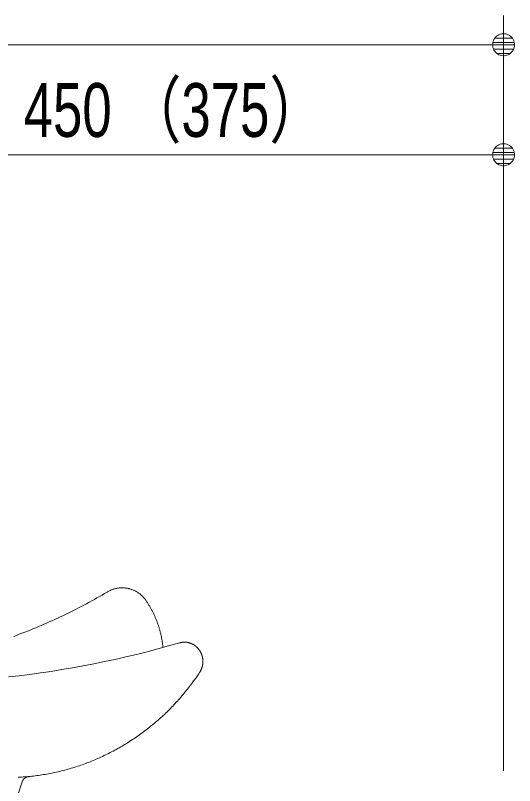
# Model space of a CAD drawing. Units: millimetres, scale not verified. Extents: x -6062 to 6062, y -3045 to 3045.
# Drawn here: x -1950 to -1610, y -1370 to -845 of the extents above; entities that cross this region are included whole.
import ezdxf
from ezdxf.enums import TextEntityAlignment as Align

# ---------------------------------------------------------------- set-up
doc = ezdxf.new("R2010")
doc.units = ezdxf.units.MM
doc.header["$LTSCALE"] = 20
for name, color, linetype, lineweight in [('0-3_0', 7, 'Continuous', 9), ('0-4_2寸法-1', 7, 'Continuous', 9), ('0-6_5ボウル・キャビネット', 7, 'Continuous', 9)]:
    doc.layers.add(name, color=color, linetype=linetype, lineweight=lineweight)
doc.styles.add('ＭＳ Ｐゴシック', font='')
doc.styles.get('ＭＳ Ｐゴシック').set_extended_font_data('MS PGothic')

# ---------------------------------------------------------------- blocks, each defined once
blk = doc.blocks.new('_Dot')
at = {"layer": '0-3_0'}
for p, q in [((-10, 0), (-20, 0)), ((9.78, 2), (-9.78, 2)), ((7.99, 6), (-7.99, 6)), ((9.16, -3.98), (-9.16, -3.98)), ((6, -7.98), (-6, -7.98))]:
    blk.add_line(p, q, dxfattribs=at)
for points in [[(10, 0), (9.92, 1.25), (9.69, 2.49), (9.3, 3.68), (8.76, 4.82), (8.09, 5.88), (7.29, 6.85), (6.37, 7.71), (5.36, 8.44), (4.26, 9.05), (3.09, 9.51), (1.87, 9.82), (0.63, 9.98), (-0.63, 9.98), (-1.87, 9.82), (-3.09, 9.51), (-4.26, 9.05), (-5.36, 8.44), (-6.37, 7.71), (-7.29, 6.85), (-8.09, 5.88), (-8.76, 4.82), (-9.3, 3.68), (-9.69, 2.49), (-9.92, 1.25), (-10, 0), (0, 0)], [(-10, 0), (-9.92, -1.25), (-9.69, -2.49), (-9.3, -3.68), (-8.76, -4.82), (-8.09, -5.88), (-7.29, -6.85), (-6.37, -7.71), (-5.36, -8.44), (-4.26, -9.05), (-3.09, -9.51), (-1.87, -9.82), (-0.63, -9.98), (0.63, -9.98), (1.87, -9.82), (3.09, -9.51), (4.26, -9.05), (5.36, -8.44), (6.37, -7.71), (7.29, -6.85), (8.09, -5.88), (8.76, -4.82), (9.3, -3.68), (9.69, -2.49), (9.92, -1.25), (10, 0), (0, 0)]]:
    blk.add_lwpolyline(points, close=True, dxfattribs=at)
blk = doc.blocks.new('グループ-23')
at = {"layer": '0-6_5ボウル・キャビネット'}
for points in [[(-1896.6, -24715.6), (-1905.6, -24718), (-1914.6, -24720.6), (-1923.5, -24723.4), (-1932.3, -24726.5), (-1941, -24729.7), (-1949.7, -24733.2), (-1958.3, -24736.8), (-1966.8, -24740.7), (-1975.3, -24744.8), (-1983.6, -24749.1), (-1991.8, -24753.5), (-2000, -24758.2), (-2004.9, -24761.1), (-2039.8, -24781.6), (-2074.8, -24801.9), (-2110, -24822), (-2145.2, -24842), (-2180.5, -24861.7), (-2216, -24881.3), (-2251.5, -24900.7), (-2287.1, -24919.9), (-2322.8, -24938.9), (-2358.6, -24957.7), (-2394.5, -24976.3), (-2430.5, -24994.8), (-2466.5, -25013), (-2502.7, -25031.1), (-2538.9, -25048.9), (-2575.2, -25066.6), (-2611.6, -25084.1), (-2648.1, -25101.4), (-2684.7, -25118.5), (-2721.4, -25135.4), (-2758.1, -25152.1), (-2794.9, -25168.6), (-2831.8, -25184.9), (-2868.8, -25201.1), (-2905.9, -25217), (-2943, -25232.7)], [(-1554.3, -24792.4), (-1561.7, -24786.5), (-1569.2, -24780.8), (-1576.9, -24775.3), (-1584.6, -24770), (-1592.5, -24764.9), (-1600.5, -24759.9), (-1608.6, -24755.2), (-1616.8, -24750.6), (-1625.1, -24746.3), (-1633.5, -24742.1), (-1642, -24738.2), (-1650.6, -24734.5), (-1659.2, -24730.9), (-1667.9, -24727.6), (-1676.7, -24724.5), (-1685.6, -24721.6), (-1694.5, -24718.9), (-1703.5, -24716.4), (-1712.5, -24714.2), (-1721.6, -24712.1), (-1730.7, -24710.3), (-1739.9, -24708.7), (-1749.1, -24707.3), (-1758.3, -24706.2), (-1767.6, -24705.3), (-1776.8, -24704.5), (-1786.1, -24704.1), (-1795.4, -24703.8), (-1804.7, -24703.8), (-1813.9, -24703.9), (-1823.2, -24704.3), (-1832.5, -24705), (-1841.7, -24705.8), (-1851, -24706.9), (-1860.2, -24708.2), (-1869.3, -24709.7), (-1878.5, -24711.5), (-1887.6, -24713.4), (-1896.6, -24715.6)], [(-1344.9, -25118.1), (-1349, -25108.4), (-1353.2, -25098.7), (-1357.5, -25089), (-1361.8, -25079.4), (-1366.2, -25069.8), (-1370.7, -25060.3), (-1375.3, -25050.7), (-1379.9, -25041.3), (-1384.6, -25031.8), (-1389.4, -25022.4), (-1394.2, -25013.1), (-1399.1, -25003.8), (-1404.1, -24994.5), (-1409.1, -24985.2), (-1414.3, -24976.1), (-1419.5, -24966.9), (-1424.7, -24957.8), (-1430, -24948.7), (-1435.4, -24939.7), (-1440.9, -24930.7), (-1446.4, -24921.8), (-1452, -24912.9), (-1457.7, -24904.1), (-1463.5, -24895.3), (-1469.3, -24886.6), (-1471.4, -24883.4), (-1476.8, -24875.5), (-1482.4, -24867.8), (-1488.1, -24860.2), (-1494.1, -24852.7), (-1500.1, -24845.4), (-1506.4, -24838.2), (-1512.8, -24831.1), (-1519.3, -24824.3), (-1526, -24817.6), (-1532.9, -24811), (-1539.9, -24804.6), (-1547, -24798.4), (-1554.3, -24792.4)], [(-1244.4, -25517.7), (-1245.5, -25507.1), (-1246.7, -25496.6), (-1247.9, -25486), (-1249.2, -25475.5), (-1250.6, -25464.9), (-1252.1, -25454.4), (-1253.7, -25443.9), (-1255.3, -25433.4), (-1257, -25422.9), (-1258.8, -25412.4), (-1260.7, -25402), (-1262.6, -25391.5), (-1264.7, -25381.1), (-1266.8, -25370.7), (-1269, -25360.3), (-1271.3, -25350), (-1273.6, -25339.6), (-1276, -25329.3), (-1278.5, -25319), (-1281.1, -25308.7), (-1283.8, -25298.4), (-1286.5, -25288.2), (-1289.4, -25278), (-1292.3, -25267.8), (-1295.2, -25257.6), (-1298.3, -25247.4), (-1301.4, -25237.3), (-1304.6, -25227.2), (-1307.9, -25217.2), (-1311.3, -25207.1), (-1314.7, -25197.1), (-1318.2, -25187.1), (-1321.8, -25177.2), (-1325.5, -25167.3), (-1329.2, -25157.4), (-1333, -25147.5), (-1336.9, -25137.7), (-1340.9, -25127.9), (-1344.9, -25118.1)], [(-2943, -25232.7), (-2980.2, -25248.3), (-3017.5, -25263.6), (-3054.8, -25278.8), (-3092.3, -25293.7), (-3129.8, -25308.5), (-3167.3, -25323), (-3205, -25337.4), (-3242.7, -25351.5), (-3280.5, -25365.5)], [(-1020.7, -25454.8), (-1167.2, -25496.3), (-1313.5, -25536.2), (-1459.8, -25574.4), (-1605.9, -25610.9), (-1751.9, -25645.8), (-1897.7, -25678.9), (-2043.4, -25710.4), (-2189, -25740.2), (-2334.5, -25768.3), (-2479.9, -25794.7), (-2625.1, -25819.5), (-2770.2, -25842.5), (-2915.2, -25863.9), (-3060, -25883.6), (-3204.8, -25901.6), (-3349.4, -25918)], [(-995.3, -25448.7), (-997.2, -25449.1), (-999.1, -25449.4), (-1001, -25449.8), (-1002.9, -25450.2), (-1004.8, -25450.6), (-1006.7, -25451.1), (-1008.6, -25451.5), (-1010.5, -25452), (-1012.4, -25452.5), (-1014.3, -25453), (-1016.2, -25453.5), (-1018.1, -25454), (-1020, -25454.5)], [(-920.9, -25446.9), (-922.8, -25446.7), (-924.7, -25446.4), (-926.6, -25446.2), (-928.5, -25446), (-930.4, -25445.8), (-932.3, -25445.7), (-934.3, -25445.5), (-936.2, -25445.4), (-938.1, -25445.2), (-940, -25445.1), (-941.9, -25445), (-943.8, -25445), (-945.7, -25444.9), (-947.6, -25444.9), (-949.6, -25444.8), (-951.5, -25444.8), (-953.4, -25444.8), (-955.3, -25444.8), (-957.2, -25444.9), (-959.1, -25444.9), (-961, -25445), (-962.9, -25445), (-964.8, -25445.1), (-966.7, -25445.2), (-968.6, -25445.4), (-970.5, -25445.5), (-972.5, -25445.7), (-974.4, -25445.8), (-976.3, -25446), (-978.2, -25446.2), (-980.1, -25446.4), (-982, -25446.7), (-983.9, -25446.9), (-985.8, -25447.2), (-987.7, -25447.4), (-989.6, -25447.7), (-991.5, -25448), (-993.4, -25448.4), (-995.3, -25448.7)], [(-848.4, -25468.1), (-850.1, -25467.3), (-851.9, -25466.5), (-853.6, -25465.7), (-855.4, -25464.9), (-857.2, -25464.2), (-859, -25463.4), (-860.7, -25462.7), (-862.5, -25462), (-864.3, -25461.3), (-866.1, -25460.6), (-867.9, -25459.9), (-869.8, -25459.3), (-871.6, -25458.6), (-873.4, -25458), (-875.3, -25457.4), (-877.1, -25456.8), (-879, -25456.2), (-880.8, -25455.6), (-882.7, -25455.1), (-884.5, -25454.5), (-886.4, -25454), (-888.3, -25453.5), (-890.2, -25453), (-892.1, -25452.5), (-894, -25452), (-895.9, -25451.6), (-897.8, -25451.1), (-899.8, -25450.7), (-901.7, -25450.3), (-903.6, -25449.9), (-905.5, -25449.5), (-907.4, -25449.1), (-909.4, -25448.7), (-911.3, -25448.4), (-913.2, -25448.1), (-915.1, -25447.8), (-917, -25447.5), (-918.9, -25447.2), (-920.9, -25446.9)], [(-785.5, -25510.4), (-787, -25509.1), (-788.5, -25507.7), (-790, -25506.4), (-791.5, -25505.1), (-793, -25503.8), (-794.5, -25502.5), (-796, -25501.3), (-797.6, -25500), (-799.1, -25498.8), (-800.7, -25497.6), (-802.2, -25496.3), (-803.8, -25495.1), (-805.3, -25494), (-806.9, -25492.8), (-808.5, -25491.6), (-810.1, -25490.5), (-811.7, -25489.4), (-813.3, -25488.3), (-814.9, -25487.2), (-816.5, -25486.1), (-818.1, -25485), (-819.7, -25483.9), (-821.4, -25482.9), (-823, -25481.9), (-824.6, -25480.9), (-826.3, -25479.9), (-828, -25478.9), (-829.6, -25477.9), (-831.3, -25476.9), (-833, -25476), (-834.7, -25475), (-836.4, -25474.1), (-838.1, -25473.2), (-839.8, -25472.3), (-841.5, -25471.5), (-843.2, -25470.6), (-844.9, -25469.7), (-846.6, -25468.9), (-848.4, -25468.1)], [(-737.3, -25569.7), (-738.3, -25568.1), (-739.4, -25566.4), (-740.4, -25564.7), (-741.4, -25563), (-742.5, -25561.4), (-743.5, -25559.7), (-744.6, -25558.1), (-745.7, -25556.5), (-746.8, -25554.8), (-747.9, -25553.2), (-749.1, -25551.6), (-750.2, -25550), (-751.3, -25548.4), (-752.5, -25546.9), (-753.7, -25545.3), (-754.9, -25543.7), (-756.1, -25542.2), (-757.3, -25540.7), (-758.5, -25539.1), (-759.7, -25537.6), (-761, -25536.1), (-762.2, -25534.6), (-763.5, -25533.1), (-764.8, -25531.6), (-766.1, -25530.1), (-767.4, -25528.7), (-768.7, -25527.2), (-770.1, -25525.8), (-771.4, -25524.3), (-772.8, -25522.9), (-774.1, -25521.5), (-775.5, -25520.1), (-776.9, -25518.6), (-778.3, -25517.3), (-779.7, -25515.9), (-781.2, -25514.5), (-782.6, -25513.1), (-784, -25511.8), (-785.5, -25510.4)], [(-707.9, -25641.8), (-708.4, -25639.9), (-708.9, -25638), (-709.4, -25636), (-710, -25634.1), (-710.5, -25632.2), (-711.1, -25630.3), (-711.7, -25628.3), (-712.3, -25626.4), (-712.9, -25624.5), (-713.5, -25622.6), (-714.1, -25620.7), (-714.8, -25618.8), (-715.5, -25616.9), (-716.1, -25614.9), (-716.8, -25613), (-717.6, -25611.1), (-718.3, -25609.2), (-719, -25607.4), (-719.8, -25605.5), (-720.5, -25603.6), (-721.3, -25601.7), (-722.1, -25599.9), (-722.9, -25598), (-723.7, -25596.2), (-724.5, -25594.4), (-725.4, -25592.6), (-726.2, -25590.7), (-727.1, -25588.9), (-727.9, -25587.2), (-728.8, -25585.4), (-729.7, -25583.6), (-730.6, -25581.8), (-731.6, -25580.1), (-732.5, -25578.3), (-733.4, -25576.6), (-734.4, -25574.9), (-735.4, -25573.2), (-736.3, -25571.4), (-737.3, -25569.7)], [(-714.7, -25795.6), (-714.1, -25793.7), (-713.5, -25791.8), (-712.9, -25789.9), (-712.3, -25788), (-711.7, -25786.1), (-711.1, -25784.2), (-710.6, -25782.3), (-710, -25780.4), (-709.5, -25778.5), (-709, -25776.6), (-708.5, -25774.7), (-708, -25772.7), (-707.5, -25770.8), (-707.1, -25768.9), (-706.7, -25766.9), (-706.2, -25765), (-705.8, -25763), (-705.4, -25761), (-705, -25759.1), (-704.7, -25757.1), (-704.3, -25755.1), (-704, -25753.1), (-703.6, -25751.1), (-703.3, -25749.1), (-703, -25747.1), (-702.7, -25745.1), (-702.4, -25743.1), (-702.2, -25741.1), (-701.9, -25739.1), (-701.7, -25737.1), (-701.5, -25735), (-701.3, -25733), (-701.1, -25731), (-700.9, -25728.9), (-700.8, -25726.9), (-700.6, -25724.9), (-700.5, -25722.9), (-700.4, -25720.9), (-700.3, -25718.8)], [(-700.3, -25718.8), (-700.2, -25716.8), (-700.1, -25714.8), (-700.1, -25712.8), (-700, -25710.8), (-700, -25708.8), (-700, -25706.8), (-700, -25704.8), (-700, -25702.8), (-700.1, -25700.8), (-700.1, -25698.8), (-700.2, -25696.8), (-700.2, -25694.8), (-700.3, -25692.8), (-700.4, -25690.9), (-700.6, -25688.9), (-700.7, -25686.9), (-700.9, -25684.9), (-701, -25682.9), (-701.2, -25681), (-701.4, -25679), (-701.6, -25677), (-701.8, -25675), (-702.1, -25673.1), (-702.3, -25671.1), (-702.6, -25669.1), (-702.9, -25667.2), (-703.2, -25665.2), (-703.5, -25663.3), (-703.8, -25661.3), (-704.2, -25659.3), (-704.5, -25657.4), (-704.9, -25655.4), (-705.3, -25653.5), (-705.7, -25651.5), (-706.1, -25649.6), (-706.5, -25647.7), (-707, -25645.7), (-707.5, -25643.8), (-707.9, -25641.8)], [(-812.3, -25954.2), (-798.5, -25934.8), (-784.9, -25915.3), (-771.4, -25895.6), (-758, -25875.8), (-744.7, -25855.9), (-743.5, -25854.3), (-742.4, -25852.6), (-741.4, -25850.9), (-740.3, -25849.2), (-739.2, -25847.5), (-738.2, -25845.7), (-737.2, -25844), (-736.2, -25842.3), (-735.2, -25840.6), (-734.2, -25838.8), (-733.2, -25837.1), (-732.3, -25835.3), (-731.3, -25833.6), (-730.4, -25831.8), (-729.5, -25830.1), (-728.6, -25828.3), (-727.7, -25826.5), (-726.8, -25824.8), (-725.9, -25823), (-725.1, -25821.2), (-724.3, -25819.4), (-723.5, -25817.6), (-722.6, -25815.8), (-721.9, -25814), (-721.1, -25812.2), (-720.3, -25810.3), (-719.6, -25808.5), (-718.8, -25806.7), (-718.1, -25804.8), (-717.4, -25803), (-716.7, -25801.1), (-716, -25799.3), (-715.4, -25797.4), (-714.7, -25795.6)], [(-1435.7, -26610.8), (-1417.6, -26596.4), (-1399.6, -26581.9), (-1381.7, -26567.2), (-1364, -26552.4), (-1346.3, -26537.5), (-1328.8, -26522.4), (-1311.3, -26507.3), (-1294, -26492), (-1276.8, -26476.5), (-1259.7, -26461), (-1242.7, -26445.3), (-1225.8, -26429.5), (-1209, -26413.5), (-1192.4, -26397.5), (-1175.8, -26381.3), (-1159.4, -26364.9), (-1143.1, -26348.5), (-1126.9, -26331.9), (-1110.8, -26315.2), (-1094.8, -26298.4), (-1078.9, -26281.4), (-1063.2, -26264.3), (-1047.5, -26247.1), (-1032, -26229.7), (-1016.6, -26212.3), (-1001.2, -26194.7), (-986, -26176.9), (-970.9, -26159.1), (-956, -26141.1), (-941.1, -26123), (-926.3, -26104.7), (-911.7, -26086.4), (-897.2, -26067.9), (-882.7, -26049.2), (-868.4, -26030.5), (-854.2, -26011.6), (-840.1, -25992.6), (-826.2, -25973.4), (-812.3, -25954.2)], [(-2217.1, -27066.1), (-2195.8, -27057.4), (-2174.6, -27048.5), (-2153.5, -27039.5), (-2132.4, -27030.3), (-2111.3, -27020.9), (-2090.3, -27011.3), (-2069.4, -27001.6), (-2048.4, -26991.8), (-2027.6, -26981.7), (-2006.7, -26971.5), (-1986, -26961.1), (-1965.2, -26950.6), (-1944.5, -26939.9), (-1923.9, -26929), (-1903.3, -26918), (-1882.7, -26906.8), (-1862.2, -26895.4), (-1841.7, -26883.8), (-1821.3, -26872.1), (-1801, -26860.3), (-1780.8, -26848.3), (-1760.6, -26836.2), (-1740.6, -26824), (-1720.7, -26811.6), (-1701, -26799.1), (-1681.3, -26786.5), (-1661.7, -26773.7), (-1642.3, -26760.9), (-1622.9, -26747.9), (-1603.7, -26734.7), (-1584.6, -26721.5), (-1565.6, -26708.1), (-1546.7, -26694.6), (-1527.9, -26680.9), (-1509.3, -26667.2), (-1490.7, -26653.3), (-1472.3, -26639.2), (-1453.9, -26625.1), (-1435.7, -26610.8)], [(-3099.1, -27283.5), (-3057.9, -27274.3), (-3034.9, -27271.9), (-3012, -27269.3), (-2989.1, -27266.6), (-2966.3, -27263.7), (-2943.5, -27260.6), (-2920.8, -27257.4), (-2898.1, -27254), (-2875.4, -27250.4), (-2852.8, -27246.7), (-2830.2, -27242.8), (-2807.7, -27238.7), (-2785.3, -27234.5), (-2762.8, -27230.1), (-2740.5, -27225.5), (-2718.1, -27220.8), (-2695.8, -27215.9), (-2673.6, -27210.8), (-2651.4, -27205.6), (-2629.3, -27200.2), (-2607.2, -27194.6), (-2585.1, -27188.9), (-2563.1, -27183), (-2541.1, -27177), (-2519.2, -27170.7), (-2497.3, -27164.3), (-2475.5, -27157.8), (-2453.7, -27151.1), (-2432, -27144.2), (-2410.3, -27137.1), (-2388.6, -27129.9), (-2367, -27122.5), (-2345.5, -27114.9), (-2324, -27107.2), (-2302.5, -27099.3), (-2281.1, -27091.3), (-2259.7, -27083.1), (-2238.4, -27074.7), (-2217.1, -27066.1)], [(-7856.1, -27213.5), (-7856, -27214.4), (-7804.4, -27600), (-3244.4, -27600), (-3165.2, -27349.4), (-3165.1, -27349)], [(-3219.9, -27286.5), (-3196.7, -27285.3), (-3173.4, -27283.9), (-3150.2, -27282.3), (-3127.1, -27280.5), (-3104, -27278.6), (-3080.9, -27276.6), (-3057.9, -27274.3), (-3034.9, -27271.9)]]:
    blk.add_lwpolyline(points, dxfattribs=at)
blk.add_arc((-3069.7, -27379.2), 100.1, 107.08199, 162.45214, dxfattribs=at)

msp = doc.modelspace()

# ---------------------------------------------------------------- linework, layer by layer
at = {"layer": '0-4_2寸法-1'}
for p, q in [((-1617.5, -920), (-1617.5, -845)), ((-1632.51, -865), (-2502.49, -865)), ((-1617.5, -1360), (-1617.5, -920)), ((-1632.51, -940), (-2052.49, -940))]:
    msp.add_line(p, q, dxfattribs=at)

# ---------------------------------------------------------------- block references
at = {"layer": '0-4_2寸法-1', "xscale": 0.7503418, "yscale": 0.7503418}
for p in [(-1617.5, -865), (-1617.5, -940)]:
    msp.add_blockref('_Dot', p, dxfattribs=at)
at = {"layer": '0-6_5ボウル・キャビネット', "xscale": 0.05, "yscale": 0.05}
msp.add_blockref('グループ-23', (-1787.5, 0), dxfattribs=at)

# ---------------------------------------------------------------- texts
at = {"layer": '0-4_2寸法-1', "style": 'ＭＳ Ｐゴシック', "width": 0.75}
msp.add_text('450 （375）', height=36.66, dxfattribs=at).set_placement((-1944.71, -938.81), align=Align.BOTTOM_LEFT)

doc.saveas('drawing.dxf')
